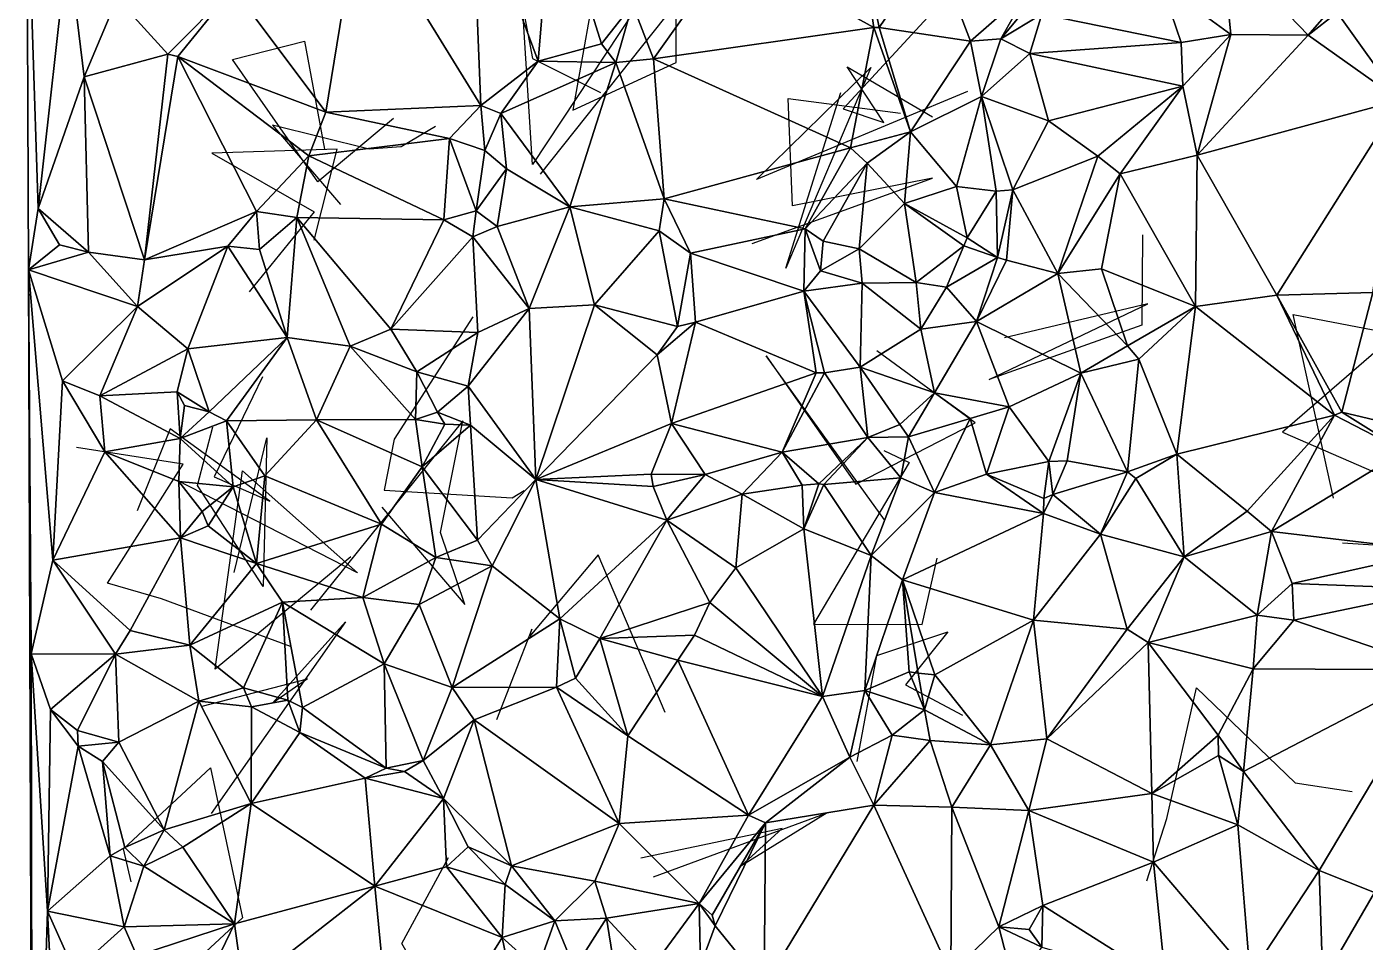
# Model space of a CAD drawing. Header units: metres. Extents: x -15.2 to 15.4, y -15.3 to 15.8.
# Drawn here: x -14.97 to -3.1, y -8.18 to -0.06 of the extents above; entities that cross this region are included whole.
import ezdxf

# ---------------------------------------------------------------- set-up
doc = ezdxf.new("R2010")
doc.units = ezdxf.units.M
doc.layers.add('CRACKS', color=1, linetype='Continuous')
doc.layers.add('STREET_MESH', color=7, linetype='Continuous')

msp = doc.modelspace()

# ---------------------------------------------------------------- linework, layer by layer
at = {"layer": 'CRACKS'}
for points in [[(-9.885, 0.541, 0.1), (-10.125, -0.802, 0.1), (-9.207, -0.382, 0.1), (-9.207, 0.144, 0.1), (-10.413, -1.372, 0.1)], [(-6.546, 0.49, 0.1), (-7.727, -0.793, 0.1), (-7.368, -0.913, 0.1), (-7.691, -0.418, 0.1), (-6.937, -0.864, 0.1)], [(-9.58, 0.076, 0.1), (-10.483, -1.284, 0.1), (-10.572, 0.126, 0.1), (-10.482, -0.344, 0.1), (-9.878, -0.646, 0.1)], [(-11.714, -0.877, 0.1), (-12.386, -1.438, 0.1), (-13.141, -0.354, 0.1), (-12.503, -0.192, 0.1), (-12.326, -1.15, 0.1)], [(-6.625, -0.637, 0.1), (-8.495, -1.419, 0.1), (-7.483, -0.426, 0.1), (-8.237, -2.205, 0.1), (-7.749, -0.646, 0.1)], [(-8.535, -1.986, 0.1), (-6.937, -1.406, 0.1), (-8.176, -1.651, 0.1), (-8.215, -0.701, 0.1), (-7.218, -0.83, 0.1)], [(-11.342, -0.949, 0.1), (-11.646, -1.129, 0.1), (-11.931, -1.149, 0.1), (-12.786, -0.937, 0.1), (-12.185, -1.639, 0.1)], [(-12.419, -1.956, 0.1), (-12.214, -1.148, 0.1), (-13.325, -1.184, 0.1), (-12.418, -1.705, 0.1), (-12.994, -2.414, 0.1)], [(-5.073, -1.91, 0.1), (-5.079, -2.71, 0.1), (-6.433, -3.193, 0.1), (-5.027, -2.52, 0.1), (-6.297, -2.822, 0.1)], [(-11.01, -2.637, 0.1), (-11.707, -3.721, 0.1), (-11.797, -4.173, 0.1), (-10.661, -4.241, 0.1), (-10.555, -4.175, 0.1)], [(-3.38, -4.244, 0.1), (-3.738, -2.614, 0.1), (-2.829, -2.789, 0.1), (-3.833, -3.658, 0.1), (-2.506, -4.236, 0.1)], [(-7.361, -4.435, 0.1), (-8.41, -2.983, 0.1), (-7.614, -4.121, 0.1), (-6.556, -3.575, 0.1), (-7.43, -2.938, 0.1)], [(-12.876, -3.167, 0.1), (-13.305, -4.055, 0.1), (-12.81, -4.27, 0.1), (-13.695, -3.628, 0.1), (-13.987, -4.356, 0.1)], [(-11.817, -4.324, 0.1), (-11.082, -5.186, 0.1), (-11.299, -4.548, 0.1), (-11.101, -3.558, 0.1), (-12.449, -5.238, 0.1)], [(-13.128, -4.903, 0.1), (-12.838, -3.708, 0.1), (-12.871, -5.028, 0.1), (-13.451, -4.132, 0.1), (-13.316, -3.612, 0.1)], [(-12.627, -5.559, 0.1), (-13.77, -5.137, 0.1), (-14.25, -4.998, 0.1), (-13.578, -3.941, 0.1), (-14.525, -3.795, 0.1)], [(-7.366, -3.82, 0.1), (-7.142, -3.928, 0.1), (-7.992, -5.361, 0.1), (-7.026, -5.365, 0.1), (-6.894, -4.775, 0.1)], [(-12.093, -4.765, 0.1), (-13.294, -5.761, 0.1), (-13.052, -4.001, 0.1), (-12.034, -4.907, 0.1), (-13.63, -4.087, 0.1)], [(-2.99, -3.926, 0.1), (-2.333, -5.595, 0.1), (-2.905, -4.957, 0.1), (-2.06, -4.724, 0.1), (-3.3, -4.642, 0.1)], [(-9.307, -6.143, 0.1), (-9.899, -4.746, 0.1), (-10.505, -5.466, 0.1), (-10.487, -5.404, 0.1), (-10.801, -6.21, 0.1)], [(-13.41, -6.089, 0.1), (-12.477, -5.847, 0.1), (-12.787, -6.063, 0.1), (-12.139, -5.34, 0.1), (-13.33, -7.041, 0.1)], [(-7.604, -6.578, 0.1), (-7.429, -5.639, 0.1), (-6.801, -5.43, 0.1), (-7.176, -5.899, 0.1), (-6.67, -6.167, 0.1)], [(-5.034, -7.638, 0.1), (-4.859, -7.084, 0.1), (-4.595, -5.927, 0.1), (-3.72, -6.769, 0.1), (-3.214, -6.845, 0.1)], [(-14.039, -7.645, 0.1), (-14.109, -7.353, 0.1), (-13.338, -6.634, 0.1), (-13.053, -7.965, 0.1), (-13.541, -8.417, 0.1)], [(-9.408, -7.6, 0.1), (-7.868, -7.035, 0.1), (-8.634, -7.508, 0.1), (-8.267, -7.173, 0.1), (-9.52, -7.436, 0.1)], [(-9.897, -8.763, 0.1), (-10.597, -8.627, 0.1), (-11.537, -8.373, 0.1), (-11.641, -8.193, 0.1), (-11.228, -7.43, 0.1)]]:
    msp.add_polyline3d(points, dxfattribs=at)
at = {"layer": 'STREET_MESH'}
for points in [[(-14.915, -12.14), (-14.949, -2.219), (-14.966, 1.412)], [(-14.949, -2.219), (-14.866, -1.675), (-14.966, 1.412)], [(-14.866, -1.675), (-14.603, 0.679), (-14.966, 1.412)], [(-11.021, 1.214), (-12.02, 0.99), (-10.941, -0.763)], [(-10.433, -0.368), (-11.021, 1.214), (-10.941, -0.763)], [(-10.433, -0.368), (-10.305, 1.17), (-11.021, 1.214)], [(-10.433, -0.368), (-9.87, -0.215), (-10.305, 1.17)], [(-10.305, 1.17), (-9.87, -0.215), (-9.596, 0.134)], [(-12.02, 0.99), (-13.135, 0.277), (-12.315, -0.82)], [(-12.02, 0.99), (-12.315, -0.82), (-10.941, -0.763)], [(-8.717, 0.628), (-7.456, -0.07), (-7.586, 0.797)], [(-7.409, -0.069), (-6.92, 0.652), (-7.586, 0.797)], [(-7.456, -0.07), (-7.409, -0.069), (-7.586, 0.797)], [(-14.603, 0.679), (-14.866, -1.675), (-14.456, -0.509)], [(-14.163, 0.19), (-14.603, 0.679), (-14.456, -0.509)], [(-9.596, 0.134), (-9.409, -0.349), (-8.717, 0.628)], [(-9.409, -0.349), (-7.456, -0.07), (-8.717, 0.628)], [(-6.92, 0.652), (-7.409, -0.069), (-6.598, -0.192)], [(-6.088, 0.257), (-6.92, 0.652), (-6.598, -0.192)], [(-4.368, 0.653), (-4.908, 0.319), (-4.292, -0.132)], [(-3.606, -0.138), (-4.368, 0.653), (-4.292, -0.132)], [(-4.368, 0.653), (-3.606, -0.138), (-3.4, 0.095)], [(-2.793, 0.515), (-3.347, 0.064), (-2.793, -0.716)], [(-13.715, -0.308), (-13.135, 0.277), (-14.163, 0.19)], [(-13.135, 0.277), (-13.715, -0.308), (-13.625, -0.327)], [(-13.135, 0.277), (-13.625, -0.327), (-12.315, -0.82)], [(-6.331, -0.171), (-6.088, 0.257), (-6.598, -0.192)], [(-6.331, -0.171), (-6.025, 0.198), (-6.088, 0.257)], [(-4.732, -0.202), (-4.908, 0.319), (-5.967, 0.047)], [(-4.908, 0.319), (-4.732, -0.202), (-4.292, -0.132)], [(-13.715, -0.308), (-14.163, 0.19), (-14.456, -0.509)], [(-9.596, 0.134), (-9.87, -0.215), (-9.744, -0.381)], [(-9.409, -0.349), (-9.596, 0.134), (-9.744, -0.381)], [(-6.025, 0.198), (-6.331, -0.171), (-5.967, 0.047)], [(-6.331, -0.171), (-6.074, -0.3), (-5.967, 0.047)], [(-6.074, -0.3), (-4.732, -0.202), (-5.967, 0.047)], [(-3.606, -0.138), (-3.347, 0.064), (-3.4, 0.095)], [(-3.347, 0.064), (-3.606, -0.138), (-2.793, -0.716)], [(-7.456, -0.07), (-9.409, -0.349), (-7.662, -1.138)], [(-7.13, -0.995), (-7.456, -0.07), (-7.662, -1.138)], [(-7.13, -0.995), (-7.409, -0.069), (-7.456, -0.07)], [(-7.409, -0.069), (-7.13, -0.995), (-6.598, -0.192)], [(-9.87, -0.215), (-10.433, -0.368), (-9.744, -0.381)], [(-6.598, -0.192), (-7.13, -0.995), (-6.502, -0.682)], [(-6.331, -0.171), (-6.598, -0.192), (-6.502, -0.682)], [(-6.074, -0.3), (-6.331, -0.171), (-6.502, -0.682)], [(-4.732, -0.202), (-6.074, -0.3), (-4.716, -0.59)], [(-4.732, -0.202), (-4.716, -0.59), (-4.292, -0.132)], [(-4.292, -0.132), (-4.716, -0.59), (-4.59, -1.202)], [(-3.606, -0.138), (-4.292, -0.132), (-4.59, -1.202)], [(-3.606, -0.138), (-4.59, -1.202), (-2.793, -0.716)], [(-13.922, -2.132), (-13.715, -0.308), (-14.456, -0.509)], [(-13.715, -0.308), (-13.922, -2.132), (-13.625, -0.327)], [(-13.922, -2.132), (-12.928, -1.701), (-13.625, -0.327)], [(-13.625, -0.327), (-12.466, -1.208), (-12.315, -0.82)], [(-13.625, -0.327), (-12.928, -1.701), (-12.466, -1.208)], [(-9.409, -0.349), (-9.744, -0.381), (-9.314, -1.589)], [(-7.662, -1.138), (-9.409, -0.349), (-9.314, -1.589)], [(-5.906, -0.899), (-6.074, -0.3), (-6.502, -0.682)], [(-4.716, -0.59), (-6.074, -0.3), (-5.906, -0.899)], [(-10.762, -0.834), (-10.433, -0.368), (-10.941, -0.763)], [(-10.433, -0.368), (-10.762, -0.834), (-9.744, -0.381)], [(-10.762, -0.834), (-10.152, -1.661), (-9.744, -0.381)], [(-9.744, -0.381), (-10.152, -1.661), (-9.314, -1.589)], [(-14.866, -1.675), (-14.417, -2.064), (-14.456, -0.509)], [(-14.417, -2.064), (-13.922, -2.132), (-14.456, -0.509)], [(-4.716, -0.59), (-5.906, -0.899), (-5.47, -1.212)], [(-5.271, -1.367), (-4.716, -0.59), (-5.47, -1.212)], [(-4.716, -0.59), (-5.271, -1.367), (-4.59, -1.202)], [(-7.13, -0.995), (-6.724, -1.479), (-6.502, -0.682)], [(-6.724, -1.479), (-6.371, -1.523), (-6.502, -0.682)], [(-6.222, -1.511), (-5.906, -0.899), (-6.502, -0.682)], [(-6.371, -1.523), (-6.222, -1.511), (-6.502, -0.682)], [(-12.466, -1.208), (-11.217, -1.055), (-12.315, -0.82)], [(-12.315, -0.82), (-11.217, -1.055), (-10.941, -0.763)], [(-11.217, -1.055), (-10.904, -1.16), (-10.941, -0.763)], [(-10.904, -1.16), (-10.762, -0.834), (-10.941, -0.763)], [(-4.59, -1.202), (-3.882, -2.445), (-2.793, -0.716)], [(-3.882, -2.445), (-3.032, -2.42), (-2.793, -0.716)], [(-10.762, -0.834), (-10.904, -1.16), (-10.713, -1.324)], [(-10.152, -1.661), (-10.762, -0.834), (-10.713, -1.324)], [(-5.906, -0.899), (-6.222, -1.511), (-5.47, -1.212)], [(-11.217, -1.055), (-12.466, -1.208), (-11.268, -1.776)], [(-10.982, -1.697), (-11.217, -1.055), (-11.268, -1.776)], [(-10.982, -1.697), (-10.904, -1.16), (-11.217, -1.055)], [(-7.515, -1.274), (-7.13, -0.995), (-7.662, -1.138)], [(-7.183, -1.63), (-7.13, -0.995), (-7.515, -1.274)], [(-7.13, -0.995), (-7.183, -1.63), (-6.724, -1.479)], [(-10.904, -1.16), (-10.982, -1.697), (-10.713, -1.324)], [(-8.065, -1.857), (-7.662, -1.138), (-9.314, -1.589)], [(-8.065, -1.857), (-7.515, -1.274), (-7.662, -1.138)], [(-12.928, -1.701), (-12.571, -1.754), (-12.466, -1.208)], [(-12.466, -1.208), (-12.571, -1.754), (-11.268, -1.776)], [(-7.515, -1.274), (-8.065, -1.857), (-7.904, -1.966)], [(-7.585, -2.034), (-7.515, -1.274), (-7.904, -1.966)], [(-7.585, -2.034), (-7.183, -1.63), (-7.515, -1.274)], [(-6.222, -1.511), (-5.823, -2.251), (-5.47, -1.212)], [(-5.823, -2.251), (-5.271, -1.367), (-5.47, -1.212)], [(-5.271, -1.367), (-4.604, -2.545), (-4.59, -1.202)], [(-4.604, -2.545), (-3.882, -2.445), (-4.59, -1.202)], [(-10.982, -1.697), (-10.795, -1.836), (-10.713, -1.324)], [(-10.795, -1.836), (-10.152, -1.661), (-10.713, -1.324)], [(-5.823, -2.251), (-5.437, -2.209), (-5.271, -1.367)], [(-5.437, -2.209), (-4.604, -2.545), (-5.271, -1.367)], [(-7.183, -1.63), (-6.628, -1.935), (-6.724, -1.479)], [(-6.628, -1.935), (-6.371, -1.523), (-6.724, -1.479)], [(-6.628, -1.935), (-6.358, -2.111), (-6.371, -1.523)], [(-6.371, -1.523), (-6.358, -2.111), (-6.222, -1.511)], [(-6.358, -2.111), (-6.278, -2.133), (-6.222, -1.511)], [(-6.222, -1.511), (-6.278, -2.133), (-5.823, -2.251)], [(-10.795, -1.836), (-10.512, -2.563), (-10.152, -1.661)], [(-10.152, -1.661), (-10.512, -2.563), (-9.932, -2.531)], [(-10.152, -1.661), (-9.358, -1.874), (-9.314, -1.589)], [(-9.358, -1.874), (-10.152, -1.661), (-9.932, -2.531)], [(-9.358, -1.874), (-9.081, -2.072), (-9.314, -1.589)], [(-9.081, -2.072), (-8.065, -1.857), (-9.314, -1.589)], [(-7.183, -1.63), (-7.585, -2.034), (-7.079, -2.332)], [(-6.659, -2.005), (-7.183, -1.63), (-7.079, -2.332)], [(-6.659, -2.005), (-6.628, -1.935), (-7.183, -1.63)], [(-14.677, -1.997), (-14.866, -1.675), (-14.949, -2.219)], [(-14.677, -1.997), (-14.417, -2.064), (-14.866, -1.675)], [(-13.182, -2.01), (-12.928, -1.701), (-13.922, -2.132)], [(-12.928, -1.701), (-13.182, -2.01), (-12.901, -2.04)], [(-12.571, -1.754), (-12.928, -1.701), (-12.901, -2.04)], [(-12.571, -1.754), (-12.901, -2.04), (-12.658, -2.819)], [(-12.098, -2.897), (-12.571, -1.754), (-12.658, -2.819)], [(-12.571, -1.754), (-12.098, -2.897), (-11.739, -2.744)], [(-12.571, -1.754), (-11.739, -2.744), (-11.268, -1.776)], [(-11.739, -2.744), (-11.01, -1.926), (-11.268, -1.776)], [(-11.01, -1.926), (-10.982, -1.697), (-11.268, -1.776)], [(-10.982, -1.697), (-11.01, -1.926), (-10.795, -1.836)], [(-10.795, -1.836), (-11.01, -1.926), (-10.512, -2.563)], [(-9.197, -2.722), (-9.358, -1.874), (-9.932, -2.531)], [(-9.358, -1.874), (-9.197, -2.722), (-9.081, -2.072)], [(-8.076, -2.407), (-8.065, -1.857), (-9.081, -2.072)], [(-8.076, -2.407), (-7.93, -2.228), (-8.065, -1.857)], [(-8.065, -1.857), (-7.93, -2.228), (-7.904, -1.966)], [(-14.417, -2.064), (-14.677, -1.997), (-14.949, -2.219)], [(-13.985, -2.545), (-13.182, -2.01), (-13.922, -2.132)], [(-13.182, -2.01), (-13.985, -2.545), (-13.538, -2.919)], [(-13.182, -2.01), (-13.538, -2.919), (-12.658, -2.819)], [(-12.901, -2.04), (-13.182, -2.01), (-12.658, -2.819)], [(-10.967, -2.776), (-11.01, -1.926), (-11.739, -2.744)], [(-11.01, -1.926), (-10.967, -2.776), (-10.512, -2.563)], [(-7.93, -2.228), (-7.585, -2.034), (-7.904, -1.966)], [(-6.812, -2.372), (-6.659, -2.005), (-7.079, -2.332)], [(-6.358, -2.111), (-6.659, -2.005), (-6.812, -2.372)], [(-6.628, -1.935), (-6.659, -2.005), (-6.358, -2.111)], [(-13.985, -2.545), (-14.417, -2.064), (-14.949, -2.219)], [(-14.417, -2.064), (-13.985, -2.545), (-13.922, -2.132)], [(-9.197, -2.722), (-9.037, -2.682), (-9.081, -2.072)], [(-9.037, -2.682), (-8.076, -2.407), (-9.081, -2.072)], [(-7.558, -2.338), (-7.585, -2.034), (-7.93, -2.228)], [(-7.585, -2.034), (-7.558, -2.338), (-7.079, -2.332)], [(-6.358, -2.111), (-6.812, -2.372), (-6.546, -2.676)], [(-6.278, -2.133), (-6.358, -2.111), (-6.546, -2.676)], [(-5.823, -2.251), (-6.278, -2.133), (-6.546, -2.676)], [(-14.926, -5.625), (-14.949, -2.219), (-14.915, -12.14)], [(-14.926, -5.625), (-14.735, -4.793), (-14.949, -2.219)], [(-14.648, -3.203), (-13.985, -2.545), (-14.949, -2.219)], [(-14.735, -4.793), (-14.648, -3.203), (-14.949, -2.219)], [(-7.558, -2.338), (-7.93, -2.228), (-8.076, -2.407)], [(-5.621, -3.134), (-5.823, -2.251), (-6.546, -2.676)], [(-5.437, -2.209), (-5.823, -2.251), (-5.208, -2.894)], [(-5.823, -2.251), (-5.621, -3.134), (-5.208, -2.894)], [(-4.604, -2.545), (-5.437, -2.209), (-5.208, -2.894)], [(-7.558, -2.338), (-8.076, -2.407), (-7.578, -3.081)], [(-7.038, -2.744), (-7.558, -2.338), (-7.578, -3.081)], [(-7.558, -2.338), (-7.038, -2.744), (-7.079, -2.332)], [(-7.038, -2.744), (-6.812, -2.372), (-7.079, -2.332)], [(-6.812, -2.372), (-7.038, -2.744), (-6.546, -2.676)], [(-8.076, -2.407), (-9.037, -2.682), (-7.968, -3.133)], [(-7.892, -3.132), (-8.076, -2.407), (-7.968, -3.133)], [(-8.076, -2.407), (-7.892, -3.132), (-7.578, -3.081)], [(-4.604, -2.545), (-3.372, -3.509), (-3.882, -2.445)], [(-3.307, -3.482), (-3.032, -2.42), (-3.882, -2.445)], [(-3.372, -3.509), (-3.307, -3.482), (-3.882, -2.445)], [(-3.032, -2.42), (-3.307, -3.482), (-2.472, -3.68)], [(-14.648, -3.203), (-14.317, -3.336), (-13.985, -2.545)], [(-13.985, -2.545), (-14.317, -3.336), (-13.538, -2.919)], [(-10.512, -2.563), (-11.051, -3.251), (-10.451, -4.078)], [(-10.967, -2.776), (-11.051, -3.251), (-10.512, -2.563)], [(-10.512, -2.563), (-10.451, -4.078), (-9.932, -2.531)], [(-9.932, -2.531), (-10.451, -4.078), (-9.378, -2.973)], [(-9.197, -2.722), (-9.932, -2.531), (-9.378, -2.973)], [(-5.106, -3.011), (-4.604, -2.545), (-5.208, -2.894)], [(-5.106, -3.011), (-4.769, -3.854), (-4.604, -2.545)], [(-4.604, -2.545), (-4.769, -3.854), (-3.372, -3.509)], [(-9.037, -2.682), (-9.197, -2.722), (-9.378, -2.973)], [(-9.25, -3.581), (-9.037, -2.682), (-9.378, -2.973)], [(-9.037, -2.682), (-9.25, -3.581), (-7.968, -3.133)], [(-7.038, -2.744), (-6.918, -3.31), (-6.546, -2.676)], [(-6.918, -3.31), (-6.256, -3.435), (-6.546, -2.676)], [(-6.256, -3.435), (-5.621, -3.134), (-6.546, -2.676)], [(-13.538, -2.919), (-13.349, -3.478), (-12.658, -2.819)], [(-13.349, -3.478), (-13.195, -3.557), (-12.658, -2.819)], [(-13.195, -3.557), (-12.396, -3.549), (-12.658, -2.819)], [(-12.396, -3.549), (-12.098, -2.897), (-12.658, -2.819)], [(-11.739, -2.744), (-12.098, -2.897), (-11.507, -3.123)], [(-10.967, -2.776), (-11.739, -2.744), (-11.507, -3.123)], [(-11.051, -3.251), (-10.967, -2.776), (-11.507, -3.123)], [(-6.918, -3.31), (-7.038, -2.744), (-7.578, -3.081)], [(-13.538, -2.919), (-14.317, -3.336), (-13.632, -3.301)], [(-13.349, -3.478), (-13.538, -2.919), (-13.632, -3.301)], [(-12.098, -2.897), (-12.396, -3.549), (-11.52, -3.546)], [(-11.507, -3.123), (-12.098, -2.897), (-11.52, -3.546)], [(-5.621, -3.134), (-5.106, -3.011), (-5.208, -2.894)], [(-10.451, -4.078), (-9.25, -3.581), (-9.378, -2.973)], [(-7.892, -3.132), (-7.51, -3.705), (-7.578, -3.081)], [(-7.225, -3.592), (-6.918, -3.31), (-7.578, -3.081)], [(-7.51, -3.705), (-7.225, -3.592), (-7.578, -3.081)], [(-5.206, -4.011), (-5.106, -3.011), (-5.621, -3.134)], [(-5.106, -3.011), (-5.206, -4.011), (-4.769, -3.854)], [(-14.275, -3.833), (-14.648, -3.203), (-14.735, -4.793)], [(-14.317, -3.336), (-14.648, -3.203), (-14.275, -3.833)], [(-11.325, -3.481), (-11.507, -3.123), (-11.52, -3.546)], [(-11.325, -3.481), (-11.051, -3.251), (-11.507, -3.123)], [(-9.25, -3.581), (-8.269, -3.835), (-7.968, -3.133)], [(-8.269, -3.835), (-7.892, -3.132), (-7.968, -3.133)], [(-7.51, -3.705), (-7.892, -3.132), (-8.269, -3.835)], [(-5.904, -3.919), (-5.621, -3.134), (-6.256, -3.435)], [(-5.904, -3.919), (-5.742, -3.914), (-5.621, -3.134)], [(-5.742, -3.914), (-5.206, -4.011), (-5.621, -3.134)], [(-14.317, -3.336), (-13.606, -3.715), (-13.632, -3.301)], [(-13.606, -3.715), (-13.566, -3.423), (-13.632, -3.301)], [(-13.566, -3.423), (-13.349, -3.478), (-13.632, -3.301)], [(-11.325, -3.481), (-11.033, -3.596), (-11.051, -3.251)], [(-11.051, -3.251), (-11.033, -3.596), (-10.451, -4.078)], [(-7.225, -3.592), (-7.147, -3.701), (-6.918, -3.31)], [(-7.147, -3.701), (-6.603, -3.536), (-6.918, -3.31)], [(-6.918, -3.31), (-6.603, -3.536), (-6.256, -3.435)], [(-14.317, -3.336), (-14.275, -3.833), (-13.606, -3.715)], [(-13.349, -3.478), (-13.566, -3.423), (-13.606, -3.715)], [(-6.256, -3.435), (-6.603, -3.536), (-6.456, -4.031)], [(-5.904, -3.919), (-6.256, -3.435), (-6.456, -4.031)], [(-13.195, -3.557), (-13.349, -3.478), (-13.606, -3.715)], [(-13.137, -4.144), (-13.195, -3.557), (-13.606, -3.715)], [(-13.195, -3.557), (-12.854, -4.045), (-12.396, -3.549)], [(-13.195, -3.557), (-13.137, -4.144), (-12.854, -4.045)], [(-12.854, -4.045), (-11.82, -4.473), (-12.396, -3.549)], [(-12.396, -3.549), (-11.46, -3.965), (-11.52, -3.546)], [(-11.82, -4.473), (-11.46, -3.965), (-12.396, -3.549)], [(-11.26, -3.587), (-11.325, -3.481), (-11.52, -3.546)], [(-11.46, -3.965), (-11.26, -3.587), (-11.52, -3.546)], [(-11.033, -3.596), (-11.325, -3.481), (-11.26, -3.587)], [(-6.603, -3.536), (-7.147, -3.701), (-6.917, -4.194)], [(-6.603, -3.536), (-6.917, -4.194), (-6.456, -4.031)], [(-4.769, -3.854), (-4.147, -4.358), (-3.372, -3.509)], [(-4.147, -4.358), (-3.93, -4.539), (-3.372, -3.509)], [(-3.372, -3.509), (-3.93, -4.539), (-2.753, -3.828)], [(-3.307, -3.482), (-3.372, -3.509), (-2.753, -3.828)], [(-2.472, -3.68), (-3.307, -3.482), (-2.753, -3.828)], [(-11.46, -3.965), (-11.033, -3.596), (-11.26, -3.587)], [(-11.033, -3.596), (-11.46, -3.965), (-10.97, -4.616)], [(-11.033, -3.596), (-10.97, -4.616), (-10.451, -4.078)], [(-9.431, -4.032), (-9.25, -3.581), (-10.451, -4.078)], [(-9.25, -3.581), (-9.431, -4.032), (-8.951, -4.034)], [(-9.25, -3.581), (-8.951, -4.034), (-8.269, -3.835)], [(-7.51, -3.705), (-7.147, -3.701), (-7.225, -3.592)], [(-14.275, -3.833), (-13.619, -4.096), (-13.606, -3.715)], [(-13.619, -4.096), (-13.137, -4.144), (-13.606, -3.715)], [(-7.943, -4.117), (-7.51, -3.705), (-8.269, -3.835)], [(-7.898, -4.124), (-7.51, -3.705), (-7.943, -4.117)], [(-7.51, -3.705), (-7.898, -4.124), (-7.217, -4.064)], [(-7.147, -3.701), (-7.51, -3.705), (-7.217, -4.064)], [(-6.917, -4.194), (-7.147, -3.701), (-7.217, -4.064)], [(-14.275, -3.833), (-14.735, -4.793), (-13.602, -4.595)], [(-13.619, -4.096), (-14.275, -3.833), (-13.602, -4.595)], [(-8.951, -4.034), (-8.624, -4.209), (-8.269, -3.835)], [(-8.624, -4.209), (-8.09, -4.128), (-8.269, -3.835)], [(-8.09, -4.128), (-7.943, -4.117), (-8.269, -3.835)], [(-5.904, -3.919), (-5.869, -4.211), (-5.742, -3.914)], [(-5.869, -4.211), (-5.206, -4.011), (-5.742, -3.914)], [(-5.206, -4.011), (-5.133, -4.069), (-4.769, -3.854)], [(-5.133, -4.069), (-4.704, -4.765), (-4.769, -3.854)], [(-4.704, -4.765), (-4.147, -4.358), (-4.769, -3.854)], [(-3.93, -4.539), (-2.463, -4.714), (-2.753, -3.828)], [(-11.46, -3.965), (-11.82, -4.473), (-11.34, -4.769)], [(-10.97, -4.616), (-11.46, -3.965), (-11.34, -4.769)], [(-9.411, -4.14), (-9.431, -4.032), (-10.451, -4.078)], [(-9.431, -4.032), (-9.411, -4.14), (-8.951, -4.034)], [(-9.411, -4.14), (-9.292, -4.439), (-8.951, -4.034)], [(-9.292, -4.439), (-8.624, -4.209), (-8.951, -4.034)], [(-6.917, -4.194), (-5.95, -4.381), (-6.456, -4.031)], [(-5.949, -4.247), (-5.904, -3.919), (-6.456, -4.031)], [(-5.95, -4.381), (-5.949, -4.247), (-6.456, -4.031)], [(-5.904, -3.919), (-5.949, -4.247), (-5.869, -4.211)], [(-5.206, -4.011), (-5.869, -4.211), (-5.447, -4.564)], [(-5.133, -4.069), (-5.206, -4.011), (-5.447, -4.564)], [(-13.412, -4.363), (-13.137, -4.144), (-13.619, -4.096)], [(-13.412, -4.363), (-13.619, -4.096), (-13.602, -4.595)], [(-13.137, -4.144), (-13.412, -4.363), (-13.356, -4.49)], [(-13.137, -4.144), (-13.356, -4.49), (-12.929, -4.822)], [(-12.854, -4.045), (-13.137, -4.144), (-12.929, -4.822)], [(-11.82, -4.473), (-12.854, -4.045), (-12.929, -4.822)], [(-10.97, -4.616), (-10.839, -4.844), (-10.451, -4.078)], [(-10.839, -4.844), (-10.24, -5.314), (-10.451, -4.078)], [(-10.24, -5.314), (-9.292, -4.439), (-10.451, -4.078)], [(-9.292, -4.439), (-9.411, -4.14), (-10.451, -4.078)], [(-8.09, -4.128), (-8.624, -4.209), (-8.077, -4.517)], [(-7.943, -4.117), (-8.09, -4.128), (-8.077, -4.517)], [(-7.898, -4.124), (-7.943, -4.117), (-8.077, -4.517)], [(-7.478, -4.751), (-7.898, -4.124), (-8.077, -4.517)], [(-7.898, -4.124), (-7.478, -4.751), (-7.217, -4.064)], [(-7.478, -4.751), (-6.917, -4.194), (-7.217, -4.064)], [(-4.704, -4.765), (-5.133, -4.069), (-5.447, -4.564)], [(-8.624, -4.209), (-9.292, -4.439), (-8.678, -4.862)], [(-8.077, -4.517), (-8.624, -4.209), (-8.678, -4.862)], [(-6.917, -4.194), (-7.478, -4.751), (-7.201, -4.969)], [(-5.95, -4.381), (-6.917, -4.194), (-7.201, -4.969)], [(-5.447, -4.564), (-5.869, -4.211), (-5.95, -4.381)], [(-5.869, -4.211), (-5.949, -4.247), (-5.95, -4.381)], [(-13.356, -4.49), (-13.412, -4.363), (-13.602, -4.595)], [(-6.041, -5.327), (-5.95, -4.381), (-7.201, -4.969)], [(-6.041, -5.327), (-5.447, -4.564), (-5.95, -4.381)], [(-4.147, -4.358), (-4.704, -4.765), (-3.93, -4.539)], [(-13.356, -4.49), (-13.602, -4.595), (-12.929, -4.822)], [(-11.986, -5.126), (-11.82, -4.473), (-12.929, -4.822)], [(-11.82, -4.473), (-11.986, -5.126), (-11.34, -4.769)], [(-9.292, -4.439), (-10.24, -5.314), (-9.886, -5.487)], [(-9.292, -4.439), (-9.886, -5.487), (-8.909, -5.168)], [(-9.292, -4.439), (-8.909, -5.168), (-8.678, -4.862)], [(-13.602, -4.595), (-14.735, -4.793), (-14.05, -5.416)], [(-13.52, -5.546), (-13.602, -4.595), (-14.05, -5.416)], [(-13.602, -4.595), (-13.52, -5.546), (-12.929, -4.822)], [(-10.839, -4.844), (-10.97, -4.616), (-11.34, -4.769)], [(-8.077, -4.517), (-8.678, -4.862), (-7.91, -6.002)], [(-7.478, -4.751), (-8.077, -4.517), (-7.91, -6.002)], [(-5.447, -4.564), (-6.041, -5.327), (-5.21, -5.405)], [(-4.704, -4.765), (-5.447, -4.564), (-5.21, -5.405)], [(-3.93, -4.539), (-4.704, -4.765), (-4.057, -5.28)], [(-3.746, -5.001), (-3.93, -4.539), (-4.057, -5.28)], [(-3.746, -5.001), (-2.463, -4.714), (-3.93, -4.539)], [(-3.746, -5.001), (-2.413, -5.051), (-2.463, -4.714)], [(-14.178, -5.627), (-14.735, -4.793), (-14.926, -5.625)], [(-14.735, -4.793), (-14.178, -5.627), (-14.05, -5.416)], [(-13.52, -5.546), (-12.699, -5.166), (-12.929, -4.822)], [(-12.699, -5.166), (-11.986, -5.126), (-12.929, -4.822)], [(-11.986, -5.126), (-11.488, -5.188), (-11.34, -4.769)], [(-11.488, -5.188), (-10.839, -4.844), (-11.34, -4.769)], [(-10.839, -4.844), (-11.488, -5.188), (-11.194, -5.923)], [(-10.24, -5.314), (-10.839, -4.844), (-11.194, -5.923)], [(-8.678, -4.862), (-8.909, -5.168), (-7.91, -6.002)], [(-7.535, -5.95), (-7.478, -4.751), (-7.91, -6.002)], [(-7.478, -4.751), (-7.535, -5.95), (-7.201, -4.969)], [(-5.024, -5.523), (-4.704, -4.765), (-5.21, -5.405)], [(-4.704, -4.765), (-5.024, -5.523), (-4.057, -5.28)], [(-7.535, -5.95), (-7.141, -5.785), (-7.201, -4.969)], [(-6.914, -5.809), (-6.041, -5.327), (-7.201, -4.969)], [(-7.141, -5.785), (-7.063, -5.797), (-7.201, -4.969)], [(-7.063, -5.797), (-6.914, -5.809), (-7.201, -4.969)], [(-3.746, -5.001), (-4.057, -5.28), (-3.733, -5.327)], [(-2.413, -5.051), (-3.746, -5.001), (-3.733, -5.327)], [(-2.446, -5.767), (-2.413, -5.051), (-3.733, -5.327)], [(-13.52, -5.546), (-13.044, -5.927), (-12.699, -5.166)], [(-13.044, -5.927), (-12.65, -6.036), (-12.699, -5.166)], [(-11.986, -5.126), (-12.699, -5.166), (-11.796, -5.712)], [(-12.699, -5.166), (-12.522, -6.101), (-11.796, -5.712)], [(-12.65, -6.036), (-12.522, -6.101), (-12.699, -5.166)], [(-11.488, -5.188), (-11.986, -5.126), (-11.796, -5.712)], [(-11.194, -5.923), (-11.488, -5.188), (-11.796, -5.712)], [(-8.909, -5.168), (-9.886, -5.487), (-9.045, -5.458)], [(-8.909, -5.168), (-9.045, -5.458), (-7.91, -6.002)], [(-10.268, -5.919), (-10.24, -5.314), (-11.194, -5.923)], [(-10.24, -5.314), (-10.268, -5.919), (-10.1, -5.839)], [(-9.886, -5.487), (-10.24, -5.314), (-10.1, -5.839)], [(-6.914, -5.809), (-6.422, -6.43), (-6.041, -5.327)], [(-6.041, -5.327), (-6.422, -6.43), (-5.923, -6.379)], [(-6.041, -5.327), (-5.923, -6.379), (-5.21, -5.405)], [(-5.024, -5.523), (-4.094, -5.757), (-4.057, -5.28)], [(-4.057, -5.28), (-4.094, -5.757), (-3.733, -5.327)], [(-4.094, -5.757), (-2.446, -5.767), (-3.733, -5.327)], [(-14.178, -5.627), (-13.52, -5.546), (-14.05, -5.416)], [(-9.045, -5.458), (-9.886, -5.487), (-9.192, -5.679)], [(-9.045, -5.458), (-9.192, -5.679), (-7.91, -6.002)], [(-5.923, -6.379), (-5.024, -5.523), (-5.21, -5.405)], [(-14.178, -5.627), (-13.44, -6.044), (-13.52, -5.546)], [(-13.44, -6.044), (-13.044, -5.927), (-13.52, -5.546)], [(-9.636, -6.35), (-9.886, -5.487), (-10.1, -5.839)], [(-9.886, -5.487), (-9.636, -6.35), (-9.192, -5.679)], [(-5.024, -5.523), (-5.923, -6.379), (-4.992, -6.863)], [(-4.403, -6.346), (-5.024, -5.523), (-4.992, -6.863)], [(-4.094, -5.757), (-5.024, -5.523), (-4.403, -6.346)], [(-14.783, -7.906), (-14.926, -5.625), (-14.915, -12.14)], [(-14.755, -6.119), (-14.926, -5.625), (-14.783, -7.906)], [(-14.755, -6.119), (-14.178, -5.627), (-14.926, -5.625)], [(-14.755, -6.119), (-14.517, -6.305), (-14.178, -5.627)], [(-14.178, -5.627), (-14.517, -6.305), (-14.15, -6.408)], [(-13.44, -6.044), (-14.178, -5.627), (-14.15, -6.408)], [(-9.192, -5.679), (-9.636, -6.35), (-8.567, -7.055)], [(-9.192, -5.679), (-8.567, -7.055), (-7.91, -6.002)], [(-12.522, -6.101), (-11.779, -6.637), (-11.796, -5.712)], [(-11.452, -6.57), (-11.194, -5.923), (-11.796, -5.712)], [(-11.779, -6.637), (-11.452, -6.57), (-11.796, -5.712)], [(-7.535, -5.95), (-7.007, -6.121), (-7.141, -5.785)], [(-7.007, -6.121), (-7.063, -5.797), (-7.141, -5.785)], [(-7.063, -5.797), (-7.007, -6.121), (-6.914, -5.809)], [(-6.914, -5.809), (-7.007, -6.121), (-6.422, -6.43)], [(-4.094, -5.757), (-4.403, -6.346), (-4.179, -6.666)], [(-4.094, -5.757), (-4.179, -6.666), (-2.446, -5.767)], [(-2.446, -5.767), (-4.179, -6.666), (-3.506, -7.545)], [(-3.018, -7.739), (-2.446, -5.767), (-3.506, -7.545)], [(-13.044, -5.927), (-13.44, -6.044), (-12.972, -6.093)], [(-12.65, -6.036), (-13.044, -5.927), (-12.972, -6.093)], [(-11.194, -5.923), (-11.452, -6.57), (-11, -6.208)], [(-10.268, -5.919), (-11.194, -5.923), (-11, -6.208)], [(-9.715, -7.128), (-10.268, -5.919), (-11, -6.208)], [(-10.268, -5.919), (-9.636, -6.35), (-10.1, -5.839)], [(-9.636, -6.35), (-10.268, -5.919), (-9.715, -7.128)], [(-13.748, -7.186), (-13.44, -6.044), (-14.15, -6.408)], [(-13.44, -6.044), (-13.748, -7.186), (-12.976, -6.95)], [(-12.972, -6.093), (-13.44, -6.044), (-12.976, -6.95)], [(-12.544, -6.323), (-12.65, -6.036), (-12.972, -6.093)], [(-12.522, -6.101), (-12.65, -6.036), (-12.544, -6.323)], [(-8.567, -7.055), (-7.669, -6.539), (-7.91, -6.002)], [(-7.669, -6.539), (-7.535, -5.95), (-7.91, -6.002)], [(-7.535, -5.95), (-7.669, -6.539), (-7.292, -6.346)], [(-7.007, -6.121), (-7.535, -5.95), (-7.292, -6.346)], [(-14.51, -6.442), (-14.755, -6.119), (-14.783, -7.906)], [(-14.51, -6.442), (-14.517, -6.305), (-14.755, -6.119)], [(-12.544, -6.323), (-12.972, -6.093), (-12.976, -6.95)], [(-12.522, -6.101), (-12.544, -6.323), (-11.779, -6.637)], [(-6.955, -6.393), (-7.007, -6.121), (-7.292, -6.346)], [(-7.007, -6.121), (-6.955, -6.393), (-6.422, -6.43)], [(-11, -6.208), (-11.452, -6.57), (-11.27, -6.906)], [(-10.667, -7.503), (-11, -6.208), (-11.27, -6.906)], [(-10.667, -7.503), (-9.715, -7.128), (-11, -6.208)], [(-14.517, -6.305), (-14.51, -6.442), (-14.15, -6.408)], [(-11.966, -6.728), (-12.544, -6.323), (-12.976, -6.95)], [(-12.544, -6.323), (-11.966, -6.728), (-11.779, -6.637)], [(-9.636, -6.35), (-9.715, -7.128), (-8.567, -7.055)], [(-7.292, -6.346), (-7.669, -6.539), (-7.455, -6.967)], [(-6.955, -6.393), (-7.292, -6.346), (-7.455, -6.967)], [(-6.763, -6.985), (-6.955, -6.393), (-7.455, -6.967)], [(-6.422, -6.43), (-6.955, -6.393), (-6.763, -6.985)], [(-5.923, -6.379), (-6.422, -6.43), (-6.08, -7.012)], [(-5.923, -6.379), (-6.08, -7.012), (-4.992, -6.863)], [(-4.4, -6.525), (-4.403, -6.346), (-4.992, -6.863)], [(-4.403, -6.346), (-4.4, -6.525), (-4.179, -6.666)], [(-14.51, -6.442), (-14.783, -7.906), (-14.226, -7.415)], [(-14.51, -6.442), (-14.294, -6.579), (-14.15, -6.408)], [(-14.294, -6.579), (-14.51, -6.442), (-14.226, -7.415)], [(-14.294, -6.579), (-13.748, -7.186), (-14.15, -6.408)], [(-6.422, -6.43), (-6.763, -6.985), (-6.08, -7.012)], [(-4.229, -7.139), (-4.4, -6.525), (-4.992, -6.863)], [(-4.4, -6.525), (-4.229, -7.139), (-4.179, -6.666)], [(-14.096, -7.34), (-14.294, -6.579), (-14.226, -7.415)], [(-14.294, -6.579), (-14.096, -7.34), (-13.748, -7.186)], [(-11.966, -6.728), (-11.617, -6.668), (-11.779, -6.637)], [(-11.617, -6.668), (-11.452, -6.57), (-11.779, -6.637)], [(-11.452, -6.57), (-11.617, -6.668), (-11.27, -6.906)], [(-8.415, -7.124), (-7.669, -6.539), (-8.567, -7.055)], [(-7.669, -6.539), (-8.415, -7.124), (-7.455, -6.967)], [(-11.88, -7.683), (-11.966, -6.728), (-12.976, -6.95)], [(-11.617, -6.668), (-11.966, -6.728), (-11.27, -6.906)], [(-11.966, -6.728), (-11.88, -7.683), (-11.27, -6.906)], [(-4.179, -6.666), (-4.229, -7.139), (-3.506, -7.545)], [(-6.08, -7.012), (-4.976, -7.47), (-4.992, -6.863)], [(-4.976, -7.47), (-4.229, -7.139), (-4.992, -6.863)], [(-13.748, -7.186), (-13.583, -7.339), (-12.976, -6.95)], [(-13.583, -7.339), (-13.125, -8.017), (-12.976, -6.95)], [(-13.125, -8.017), (-11.88, -7.683), (-12.976, -6.95)], [(-11.88, -7.683), (-11.245, -7.512), (-11.27, -6.906)], [(-11.051, -7.336), (-10.667, -7.503), (-11.27, -6.906)], [(-11.245, -7.512), (-11.051, -7.336), (-11.27, -6.906)], [(-7.455, -6.967), (-8.428, -8.572), (-6.772, -8.459)], [(-8.415, -7.124), (-8.428, -8.572), (-7.455, -6.967)], [(-6.763, -6.985), (-7.455, -6.967), (-6.772, -8.459)], [(-6.347, -8.044), (-6.763, -6.985), (-6.772, -8.459)], [(-6.763, -6.985), (-6.347, -8.044), (-6.08, -7.012)], [(-9.715, -7.128), (-9.004, -7.837), (-8.567, -7.055)], [(-9.004, -7.837), (-8.415, -7.124), (-8.567, -7.055)], [(-6.08, -7.012), (-6.347, -8.044), (-5.958, -7.856)], [(-4.976, -7.47), (-6.08, -7.012), (-5.958, -7.856)], [(-14.096, -7.34), (-13.928, -7.507), (-13.748, -7.186)], [(-13.928, -7.507), (-13.583, -7.339), (-13.748, -7.186)], [(-10.667, -7.503), (-9.928, -7.641), (-9.715, -7.128)], [(-9.928, -7.641), (-9.004, -7.837), (-9.715, -7.128)], [(-9.004, -7.837), (-8.889, -7.942), (-8.415, -7.124)], [(-8.889, -7.942), (-8.861, -8.037), (-8.415, -7.124)], [(-8.415, -7.124), (-8.861, -8.037), (-8.428, -8.572)], [(-4.12, -8.476), (-4.229, -7.139), (-4.976, -7.47)], [(-4.229, -7.139), (-4.12, -8.476), (-3.506, -7.545)], [(-13.928, -7.507), (-14.096, -7.34), (-14.226, -7.415)], [(-13.583, -7.339), (-13.928, -7.507), (-13.125, -8.017)], [(-11.245, -7.512), (-10.724, -7.668), (-11.051, -7.336)], [(-11.051, -7.336), (-10.724, -7.668), (-10.667, -7.503)], [(-14.783, -7.906), (-14.103, -8.044), (-14.226, -7.415)], [(-14.103, -8.044), (-13.928, -7.507), (-14.226, -7.415)], [(-4.976, -7.47), (-5.958, -7.856), (-4.868, -8.543)], [(-4.12, -8.476), (-4.976, -7.47), (-4.868, -8.543)], [(-13.928, -7.507), (-14.103, -8.044), (-13.125, -8.017)], [(-10.751, -8.139), (-11.245, -7.512), (-11.88, -7.683)], [(-10.724, -7.668), (-11.245, -7.512), (-10.751, -8.139)], [(-10.724, -7.668), (-10.285, -7.991), (-10.667, -7.503)], [(-10.285, -7.991), (-9.928, -7.641), (-10.667, -7.503)], [(-4.12, -8.476), (-3.474, -8.531), (-3.506, -7.545)], [(-3.474, -8.531), (-3.018, -7.739), (-3.506, -7.545)], [(-13.125, -8.017), (-13.043, -8.596), (-11.88, -7.683)], [(-11.88, -7.683), (-13.043, -8.596), (-11.69, -9.646)], [(-10.751, -8.139), (-11.88, -7.683), (-11.69, -9.646)], [(-10.285, -7.991), (-10.724, -7.668), (-10.751, -8.139)], [(-9.928, -7.641), (-10.285, -7.991), (-9.827, -7.967)], [(-9.928, -7.641), (-9.827, -7.967), (-9.004, -7.837)], [(-3.018, -7.739), (-3.474, -8.531), (-2.881, -8.678)], [(-14.677, -10.061), (-14.783, -7.906), (-14.915, -12.14)], [(-14.677, -10.061), (-14.542, -8.442), (-14.783, -7.906)], [(-14.542, -8.442), (-14.103, -8.044), (-14.783, -7.906)], [(-9.827, -7.967), (-9.422, -8.405), (-9.004, -7.837)], [(-9.422, -8.405), (-8.991, -8.388), (-9.004, -7.837)], [(-8.991, -8.388), (-8.861, -8.037), (-9.004, -7.837)], [(-8.861, -8.037), (-8.889, -7.942), (-9.004, -7.837)], [(-6.347, -8.044), (-6.079, -8.068), (-5.958, -7.856)], [(-6.079, -8.068), (-5.965, -8.224), (-5.958, -7.856)], [(-5.958, -7.856), (-5.965, -8.224), (-4.868, -8.543)], [(-13.991, -8.302), (-14.103, -8.044), (-14.542, -8.442)], [(-14.103, -8.044), (-13.991, -8.302), (-13.125, -8.017)], [(-13.991, -8.302), (-13.518, -8.834), (-13.125, -8.017)], [(-13.125, -8.017), (-13.518, -8.834), (-13.043, -8.596)], [(-10.439, -8.42), (-10.285, -7.991), (-10.751, -8.139)], [(-10.285, -7.991), (-10.439, -8.42), (-10.111, -8.414)], [(-10.285, -7.991), (-10.111, -8.414), (-9.827, -7.967)], [(-9.827, -7.967), (-10.111, -8.414), (-9.713, -8.668)], [(-9.422, -8.405), (-9.827, -7.967), (-9.713, -8.668)], [(-8.861, -8.037), (-8.991, -8.388), (-8.428, -8.572)], [(-6.207, -8.594), (-6.347, -8.044), (-6.772, -8.459)], [(-6.347, -8.044), (-5.965, -8.224), (-6.079, -8.068)], [(-6.207, -8.594), (-5.965, -8.224), (-6.347, -8.044)], [(-10.498, -9.363), (-10.751, -8.139), (-11.69, -9.646)], [(-10.498, -9.363), (-10.439, -8.42), (-10.751, -8.139)]]:
    msp.add_3dface(points, dxfattribs=at)

doc.saveas('drawing.dxf')
